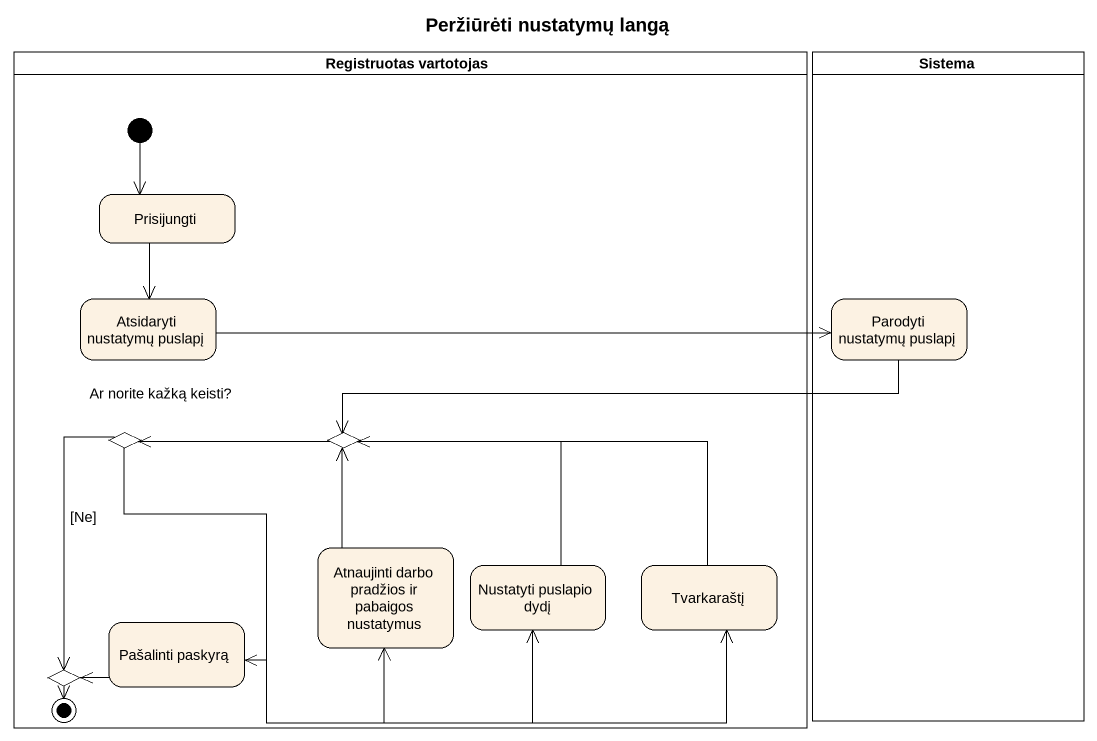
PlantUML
@startuml
title Peržiūrėti nustatymų langą
hide empty description
state "Registruotas vartotojas" as Registruotas_vartotojas <<partition>> {
  state Prisijungti
  state "Atsidaryti nustatymų puslapį" as Atsidaryti_nustatymų_puslapį
  state "Ar norite kažką keisti?" as Ar_norite_kažką_keisti <<choice>>
  state choice1 <<choice>>
  state "Atnaujinti darbo pradžios ir pabaigos nustatymus" as Atnaujinti_darbo_pradžios
  state "Nustatyti puslapio dydį" as Nustatyti_puslapio_dydį
  state Tvarkaraštį
  state "Pašalinti paskyrą" as Pašalinti_paskyrą
  state choice2 <<choice>>
  [*] --> Prisijungti
  choice2 --> [*]
}
state Sistema <<partition>> {
  state "Parodyti nustatymų puslapį" as Parodyti_nustatymų_puslapį
}
Prisijungti --> Atsidaryti_nustatymų_puslapį
Atsidaryti_nustatymų_puslapį -right-> Parodyti_nustatymų_puslapį
Parodyti_nustatymų_puslapį -left-> choice1
Ar_norite_kažką_keisti --> Atnaujinti_darbo_pradžios
Ar_norite_kažką_keisti -right-> Nustatyti_puslapio_dydį
Ar_norite_kažką_keisti -right-> Tvarkaraštį
Ar_norite_kažką_keisti --> Pašalinti_paskyrą
Ar_norite_kažką_keisti --> choice2 : [Ne]
choice1 -left-> Ar_norite_kažką_keisti
Atnaujinti_darbo_pradžios -up-> choice1
Nustatyti_puslapio_dydį -up-> choice1
Tvarkaraštį -left-> choice1
Pašalinti_paskyrą -left-> choice2
@enduml
